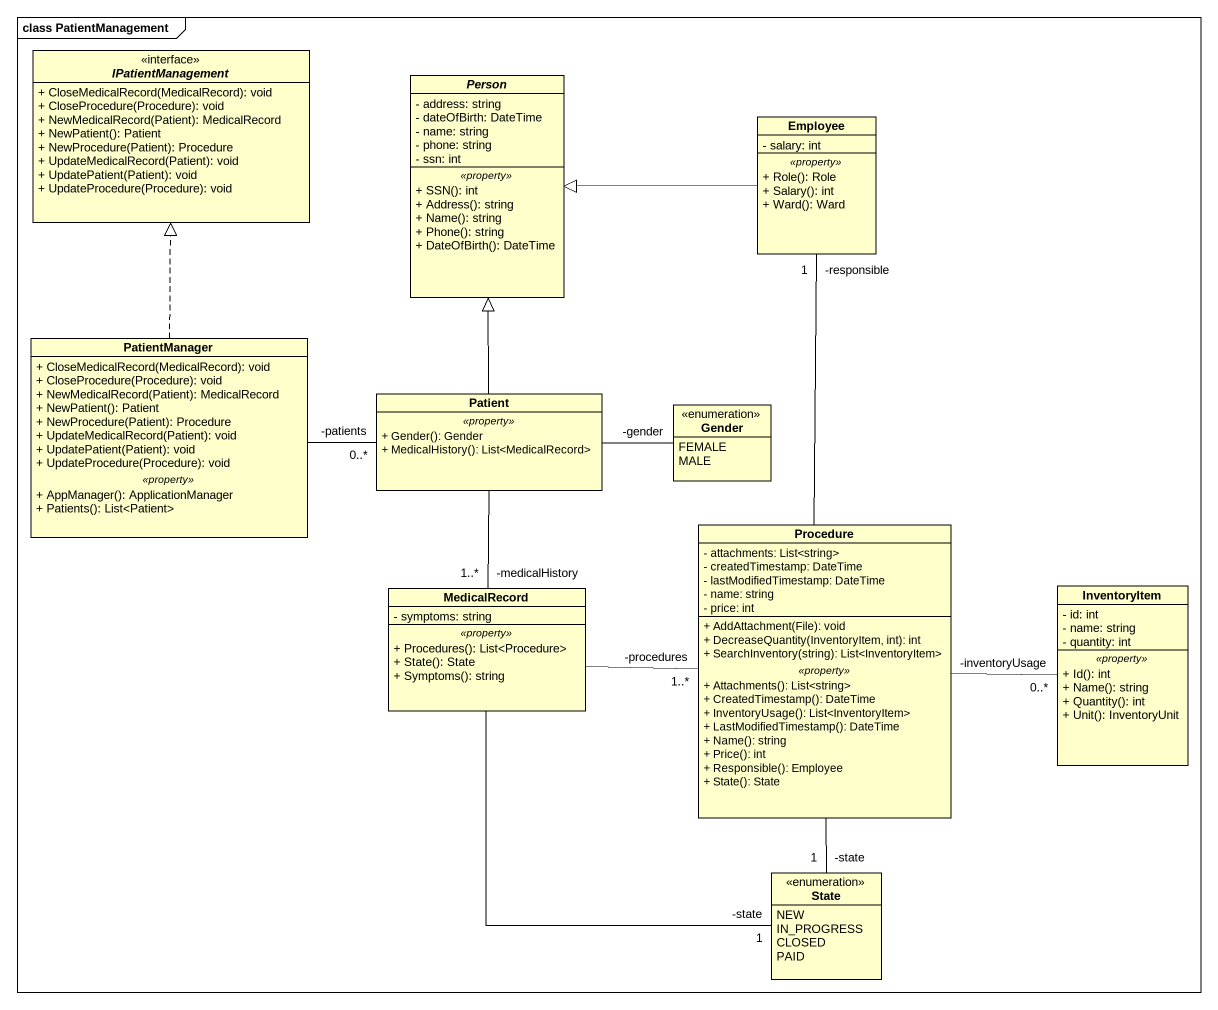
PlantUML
@startuml
mainframe class PatientManagement
hide circle
hide empty members
skinparam classAttributeIconSize 0
interface IPatientManagement <<interface>> {
  + CloseMedicalRecord(MedicalRecord): void
  + CloseProcedure(Procedure): void
  + NewMedicalRecord(Patient): MedicalRecord
  + NewPatient(): Patient
  + NewProcedure(Patient): Procedure
  + UpdateMedicalRecord(Patient): void
  + UpdatePatient(Patient): void
  + UpdateProcedure(Procedure): void
}
abstract class "Person" as Person_ {
  - address: string
  - dateOfBirth: DateTime
  - name: string
  - phone: string
  - ssn: int
  .. <<property>> ..
  + SSN(): int
  + Address(): string
  + Name(): string
  + Phone(): string
  + DateOfBirth(): DateTime
}
class Employee {
  - salary: int
  .. <<property>> ..
  + Role(): Role
  + Salary(): int
  + Ward(): Ward
}
class PatientManager {
  + CloseMedicalRecord(MedicalRecord): void
  + CloseProcedure(Procedure): void
  + NewMedicalRecord(Patient): MedicalRecord
  + NewPatient(): Patient
  + NewProcedure(Patient): Procedure
  + UpdateMedicalRecord(Patient): void
  + UpdatePatient(Patient): void
  + UpdateProcedure(Procedure): void
  .. <<property>> ..
  + AppManager(): ApplicationManager
  + Patients(): List<Patient>
}
class Patient {
  .. <<property>> ..
  + Gender(): Gender
  + MedicalHistory(): List<MedicalRecord>
}
enum Gender {
  FEMALE
  MALE
}
class Procedure {
  - attachments: List<string>
  - createdTimestamp: DateTime
  - lastModifiedTimestamp: DateTime
  - name: string
  - price: int
  --
  + AddAttachment(File): void
  + DecreaseQuantity(InventoryItem, int): int
  + SearchInventory(string): List<InventoryItem>
  .. <<property>> ..
  + Attachments(): List<string>
  + CreatedTimestamp(): DateTime
  + InventoryUsage(): List<InventoryItem>
  + LastModifiedTimestamp(): DateTime
  + Name(): string
  + Price(): int
  + Responsible(): Employee
  + State(): State
}
class MedicalRecord {
  - symptoms: string
  .. <<property>> ..
  + Procedures(): List<Procedure>
  + State(): State
  + Symptoms(): string
}
class InventoryItem {
  - id: int
  - name: string
  - quantity: int
  .. <<property>> ..
  + Id(): int
  + Name(): string
  + Quantity(): int
  + Unit(): InventoryUnit
}
enum "State" as State_ {
  NEW
  IN_PROGRESS
  CLOSED
  PAID
}
Employee -left-|> Person_
PatientManager .up.|> IPatientManagement
PatientManager -right- "-patients\n0..*" Patient
Patient -up-|> Person_
Patient -right- "-gender" Gender
Patient -- "-medicalHistory\n1..*" MedicalRecord
Procedure -up- "-responsible\n1" Employee
Procedure -right- "-inventoryUsage\n0..*" InventoryItem
Procedure -- "-state\n1" State_
MedicalRecord -right- "-procedures\n1..*" Procedure
MedicalRecord -- "-state\n1" State_
@enduml
